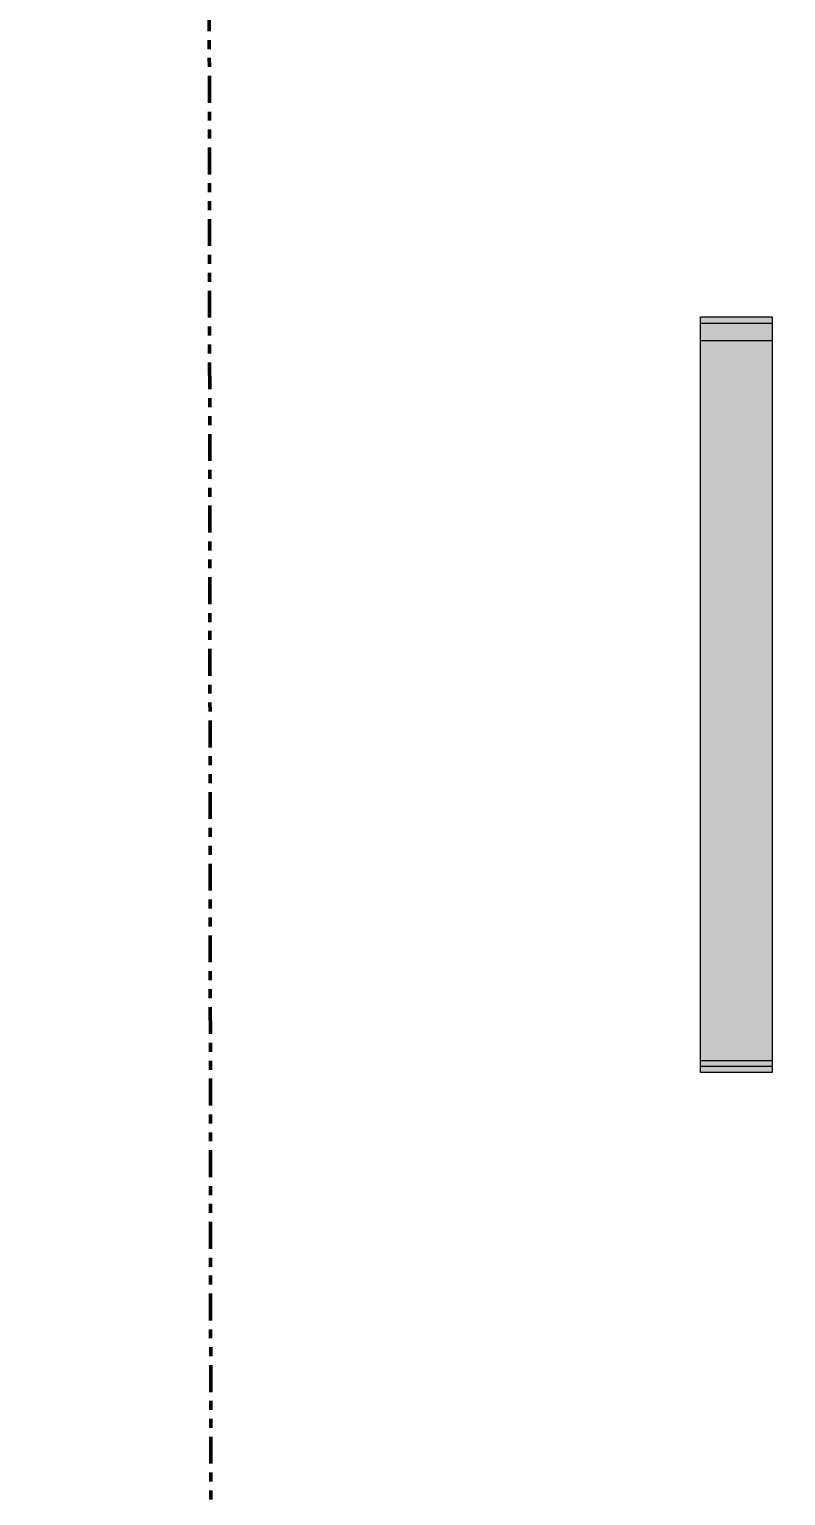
# Model space of a CAD drawing. Header units: inches. Extents: x -4218 to -1814, y 9706 to 12426.
# Drawn here: x -3871.84 to -3861.29, y 11989.87 to 12010.34 of the extents above; entities that cross this region are included whole.
import ezdxf

# ---------------------------------------------------------------- set-up
doc = ezdxf.new("R2010")
doc.units = ezdxf.units.IN
doc.header["$MEASUREMENT"] = 0
doc.linetypes.add('Aligning Line 1_8_', pattern=[0.25, 0.125, -0.125])
doc.linetypes.add('Double Dash 3_8_', pattern=[1, 0.375, -0.125, 0.125, -0.125, 0.125, -0.125])
for name, color, linetype, lineweight in [('0-1', 7, 'Continuous', 5), ('0-3', 147, 'Aligning Line 1_8_', 9), ('A-ANNO-DIMS', 211, 'Continuous', 9), ('A-ANNO-DIMS-96', 211, 'Continuous', 9), ('A-GENM-2', 7, 'Continuous', 9), ('A-GENM-4', 254, 'Continuous', 5), ('C-PROP-LINE-1', 250, 'Double Dash 3_8_', 50)]:
    doc.layers.add(name, color=color, linetype=linetype, lineweight=lineweight)
doc.styles.add('Century Gothic', font='ufonts.com_century-gothic.ttf', dxfattribs={"height": 9})
doc.dimstyles.new('OD__1_8__Tol__', dxfattribs={"dimscale": 12, "dimtxt": 9.397514, "dimasz": 1, "dimexe": 0.75, "dimexo": 0.5, "dimgap": 0.125, "dimtad": 1, "dimdec": 3, "dimrnd": 0.125, "dimzin": 3, "dimdsep": 46, "dimlunit": 4, "dimtxsty": 'Century Gothic', "dimblk1": 'OBLIQUE', "dimblk2": 'OBLIQUE', "dimsah": 1, "dimcen": 0.09, "dimdle": 0.75, "dimazin": 0, "dimtfac": 1, "dimtdec": 4, "dimtix": 1, "dimtmove": 0, "dimatfit": 3, "dimfxl": 1, "dimtvp": 1, "dimtfill": 1, "dimfrac": 2, "dimtolj": 1, "dimtzin": 0, "dimarcsym": 2})

# ---------------------------------------------------------------- blocks, each defined once
blk = doc.blocks.new('Family - ___-1878357-FLOOR PLAN - 2ND FLOOR')
at = {"layer": 'C-PROP-LINE-1'}
blk.add_line((-3869.448, 12124.69), (-3867.122, 9890.979), dxfattribs=at)
blk = doc.blocks.new('CTR - 1st Phase - Shell_rvt-1-FLOOR PLAN - 2ND FLOOR')
at = {"layer": 'A-GENM-4'}
for points in [[(-3861.474, 12006.233), (-3861.474, 12006.324), (-3862.474, 12006.324), (-3862.474, 12006.233)], [(-3861.474, 12005.995), (-3861.474, 12006.233), (-3862.474, 12006.233), (-3862.474, 12005.995)], [(-3861.474, 11995.939), (-3861.474, 12005.995), (-3862.474, 12005.995), (-3862.474, 11995.939)], [(-3862.474, 11995.862), (-3861.474, 11995.862), (-3861.474, 11995.939), (-3862.474, 11995.939)], [(-3862.474, 11995.774), (-3861.474, 11995.774), (-3861.474, 11995.862), (-3862.474, 11995.862)]]:
    blk.add_hatch(color=256, dxfattribs=at).paths.add_polyline_path(points, flags=0)
at = {"layer": 'A-GENM-2'}
for p, q in [((-3862.474, 12006.233), (-3862.474, 12006.324)), ((-3862.474, 12006.324), (-3861.474, 12006.324)), ((-3861.474, 12006.324), (-3861.474, 12006.233)), ((-3862.474, 12005.995), (-3862.474, 12006.233)), ((-3861.474, 12006.233), (-3862.474, 12006.233)), ((-3861.474, 12006.233), (-3861.474, 12005.995)), ((-3862.474, 11995.939), (-3862.474, 12005.995)), ((-3862.474, 12005.995), (-3861.474, 12005.995)), ((-3861.474, 12005.995), (-3861.474, 11995.939)), ((-3861.474, 11995.939), (-3862.474, 11995.939)), ((-3862.474, 11995.862), (-3862.474, 11995.939)), ((-3862.474, 11995.774), (-3862.474, 11995.862)), ((-3861.474, 11995.862), (-3862.474, 11995.862)), ((-3861.474, 11995.939), (-3861.474, 11995.862)), ((-3861.474, 11995.862), (-3861.474, 11995.774)), ((-3861.474, 11995.774), (-3862.474, 11995.774))]:
    blk.add_line(p, q, dxfattribs=at)
at = {"layer": '0-3'}
blk.add_blockref('Family - ___-1878357-FLOOR PLAN - 2ND FLOOR', (0, 0), dxfattribs=at)
blk = doc.blocks.new('DIMBLOCK7-FLOOR PLAN - 2ND FLOOR')
at = {"layer": 'A-ANNO-DIMS-96'}
for p, q in [((-4043.678, 9973.939), (-4043.678, 12124.839)), ((-3862.286, 12115.839), (-4052.678, 12115.839)), ((-4043.678, 12115.839), (-3862.286, 12115.839)), ((-3862.286, 9982.939), (-4052.678, 9982.939)), ((-4043.678, 9982.939), (-3862.286, 9982.939))]:
    blk.add_line(p, q, dxfattribs=at)
at = {"layer": 'A-ANNO-DIMS-96', "lineweight": 50}
for p, q in [((-4043.678, 12115.839), (-4049.678, 12121.839)), ((-4043.678, 12115.839), (-4037.678, 12109.839)), ((-4043.678, 9982.939), (-4049.678, 9988.939)), ((-4043.678, 9982.939), (-4037.678, 9976.939))]:
    blk.add_line(p, q, dxfattribs=at)
at = {"layer": 'A-ANNO-DIMS-96', "color": 0, "insert": (-4056.713, 11015.156), "char_height": 9, "width": 82.16113, "attachment_point": 1, "rotation": 90, "line_spacing_factor": 0.984502, "style": 'Century Gothic', "bg_fill": 3, "box_fill_scale": 1.25, "bg_fill_color": 256, "bg_fill_true_color": 13158600, "bg_fill_transparency": 0}
blk.add_mtext('177\' - 8 7/8"', dxfattribs=at)
blk = doc.blocks.new('_Oblique')
at = {"color": 0, "linetype": 'ByBlock', "lineweight": -2}
blk.add_line((-0.5, -0.5), (0.5, 0.5), dxfattribs=at)

msp = doc.modelspace()

# ---------------------------------------------------------------- block references
at = {"layer": '0-1'}
msp.add_blockref('CTR - 1st Phase - Shell_rvt-1-FLOOR PLAN - 2ND FLOOR', (0, 0), dxfattribs=at)

# ---------------------------------------------------------------- next in the draw order: dimensions: what is measured, and where the dimension line sits
at = {"layer": 'A-ANNO-DIMS'}
dim = msp.add_linear_dim(base=(-4043.67756, 12115.8394), p1=(-3856.28624, 9982.9394), p2=(-3856.28624, 12115.8394), angle=90, dimstyle='OD__1_8__Tol__', override={"dimpost": '<>', "dimfxl": 2132.9}, dxfattribs=at)
dim.commit()
dim.dimension.update_dxf_attribs({"geometry": 'DIMBLOCK7-FLOOR PLAN - 2ND FLOOR', "text_midpoint": (-4050.40257, 11049.3894)})

doc.saveas('drawing.dxf')
